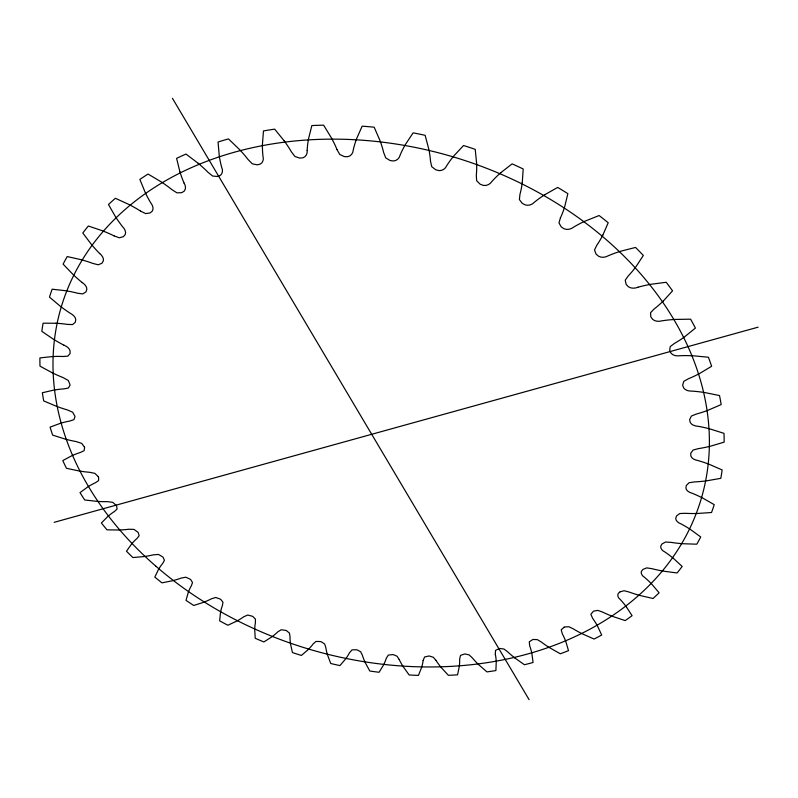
<?xml version="1.0" encoding="UTF-8"?>
<svg xmlns="http://www.w3.org/2000/svg" width="798" height="798" viewBox="0 0 798 798"><rect width="100%" height="100%" fill="white"/><g stroke="black" fill="none" stroke-linecap="round" stroke-linejoin="round"><path stroke-width="1.2" d="M307.17 150.433C307.789 154.393 304.856 158.473 300.607 158.034A16.08 13.646 27.6 0 1 299.749 158.094L294.961 156.518L291.43 151.889A110.473 89.785 29.8 0 0 284.218 140.937M423.12 660.445L424.596 656.973L428.775 656.036A12.718 8.658 13.4 0 1 429.474 656.036L433.314 657.283L435.977 660.375M522.271 182.672L523.189 168.986A348.207 267.529 16.9 0 0 512.116 163.869L500.735 172.747M560.405 217.914L558.979 222.911L561.243 226.891A16.12 13.805 7.7 0 0 561.952 227.4C565.253 230.472 570.341 229.794 573.652 227.111A111.082 91.201 4.4 0 1 585.143 221.106L599.118 215.53A348.207 267.529 16.9 0 1 608.206 222.752L602.839 235.101M663.407 300.906L672.544 290.851A348.207 267.529 16.9 0 0 666.21 282.283L650.998 284.268A108.817 86.403 3.5 0 0 638.001 287.22M620.136 591.807L624.066 590.729L629.063 592.016A101.127 74.513 5.6 0 0 640.116 595.508L653.043 598.51A348.207 267.529 16.9 0 0 659.098 592.774L651.866 584.276A94.603 66.563 9.2 0 0 644.405 577.213C641.811 575.827 639.667 572.046 642.599 569.832A13.975 10.055 6.5 0 1 643.018 569.373L646.759 567.877L651.986 568.695A102.832 76.827 4.9 0 0 663.637 571.178L677.103 572.964A348.207 267.529 16.9 0 0 682.17 566.45L673.452 558.41M544.825 194.702L557.672 187.42A348.207 267.529 16.9 0 1 567.867 193.675L564.665 206.832A113.266 98.064 16.5 0 1 560.425 217.924M114.413 511.538L117.077 509.084L116.638 505.972A13.187 9.147 23.8 0 0 116.269 505.433L112.747 502.331L107.321 501.643A96.857 69.167 26 0 1 96.827 501.353L84.718 499.977A348.207 267.529 16.9 0 1 80.019 492.645L87.7 486.98A91.551 63.222 22.1 0 1 95.401 482.75L98.573 480.625L98.643 477.523A13.386 9.357 24.8 0 0 98.344 476.955L98.184 476.665M564.116 627.238L561.203 629.802L562.311 633.841A91.191 62.833 12.1 0 1 565.852 641.682L568.505 650.639A348.207 267.529 16.9 0 1 560.316 653.781L549.862 647.876A96.269 68.478 8.1 0 1 541.343 642.041L537.343 639.627L533.224 639.467A13.127 9.087 10.3 0 0 532.575 639.667L529.264 641.841L529.692 645.821A90.383 61.995 13.1 0 1 531.907 653.662L533.064 662.49A348.207 267.529 16.9 0 1 524.426 664.734L515.019 658.101M638.011 287.23C634.211 288.816 629.103 288.696 626.639 284.916A15.95 13.247 4.1 0 1 626.121 284.297L625.243 280.158L628.245 275.909A112.977 96.807 10 0 0 635.946 266.731L643.328 255.44A348.207 267.529 16.9 0 0 635.537 247.44L620.764 251.21A110.044 88.867 3.8 0 0 608.365 255.709C604.764 257.884 599.627 258.113 596.714 254.672A16.05 13.556 5.5 0 1 596.086 254.103L594.51 249.993L596.754 245.325A113.196 97.715 13.1 0 0 602.819 235.101M54.154 522.331L758.1 327.17M55.92 323.25L43.102 323.2A348.207 267.529 16.9 0 0 41.825 331.36L53.326 339.16A105.146 80.209 29.7 0 0 64 345.205M320.477 641.622L320.816 641.712A12.569 8.499 16.6 0 1 321.504 641.911L324.666 644.026L325.793 647.397A89.855 61.436 14 0 0 327.539 654.988L330.751 663.507A348.207 267.529 16.9 0 0 339.918 665.592L345.524 659.078A89.196 60.768 18.2 0 0 349.474 652.784L352.058 649.871L356.536 649.781A12.588 8.519 15.5 0 1 357.235 649.921L360.666 651.767L362.322 655.098A90.503 62.114 13 0 0 365.265 662.649L369.803 671.018A348.207 267.529 16.9 0 0 379.09 672.275L383.469 665.103A89.047 60.608 17.2 0 0 386.272 658.32L388.307 655.098L392.666 654.589A12.638 8.579 14.5 0 1 393.374 654.659L397.025 656.215L399.19 659.447M320.128 641.522L315.978 641.452L313.225 643.836A89.546 61.117 19.2 0 1 308.128 649.662L301.385 655.447A348.207 267.529 16.9 0 1 292.417 652.555L290.542 643.986A89.386 60.957 15 0 1 290.013 636.475L289.445 633.093L286.582 630.739A12.569 8.499 17.6 0 0 285.913 630.48M285.584 630.36L281.185 629.742L277.764 631.906A90.084 61.675 20.2 0 1 271.699 636.974L263.889 641.941A348.207 267.529 16.9 0 1 255.23 638.28L254.732 629.792A89.117 60.678 16 0 1 255.43 622.43L255.41 619.098L252.876 616.535A12.608 8.539 18.7 0 0 252.238 616.216L247.709 615.029L243.689 616.814A90.802 62.434 21.2 0 1 236.667 621.153L227.869 625.233A348.207 267.529 16.9 0 1 219.63 620.834L220.507 612.525A89.047 60.598 17 0 1 222.433 605.433L222.961 602.191L220.787 599.448A12.668 8.598 19.7 0 0 220.188 599.079L215.749 597.473L211.34 598.819A91.7 63.381 22.2 0 1 203.44 602.36L193.754 605.473A348.207 267.529 16.9 0 1 186.014 600.385L188.288 592.365A89.167 60.728 18 0 1 191.43 585.642L192.498 582.52L190.722 579.637A12.758 8.698 20.7 0 0 190.173 579.218L185.874 577.213L181.126 578.081A92.777 64.538 23.2 0 1 172.428 580.764L161.954 582.849A348.207 267.529 16.9 0 1 154.822 577.104L158.483 569.493A89.476 61.047 19 0 1 162.812 563.238L164.438 560.296L163.081 557.293A12.878 8.818 21.8 0 0 162.573 556.834L158.483 554.44L153.445 554.819A94.004 65.895 24.2 0 1 144.039 556.565L132.887 557.553A348.207 267.529 16.9 0 1 126.473 551.219L131.5 544.136A89.984 61.566 20.1 0 1 137.007 538.451L139.161 535.737L138.254 532.655A13.027 8.968 22.8 0 0 137.815 532.156L133.974 529.393L128.717 529.254A95.371 67.441 25.1 0 1 118.703 530.012L107.002 529.842A348.207 267.529 16.9 0 1 101.396 522.969L107.77 516.535A90.673 62.294 21.1 0 1 114.403 511.518M64.01 345.195C67.112 346.472 70.892 349.085 70.094 352.955A14.324 10.484 28.5 0 1 70.025 353.564L67.86 356.127L63.062 356.497A96.608 68.877 25.9 0 0 51.97 356.606L39.91 357.913A348.207 267.529 16.9 0 0 39.99 366.152L52.03 372.676A103.481 77.755 29.2 0 0 63.022 377.554L68.329 380.486L69.975 384.616A14.065 10.165 27.7 0 1 70.015 385.225L68.379 388.008L63.91 388.885A95.142 67.172 25 0 0 53.486 390.172L42.344 392.746A348.207 267.529 16.9 0 0 43.71 400.925L56.06 406.142A101.785 75.391 28.5 0 0 67.182 409.843L72.648 412.207L74.852 416.147A13.825 9.865 26.8 0 1 74.982 416.756L73.875 419.688L69.795 421.035A93.795 65.655 24 0 0 60.179 423.399L50.084 427.13A348.207 267.529 16.9 0 0 52.658 435.129L65.107 439.05A100.099 73.167 27.8 0 0 76.179 441.573L81.715 443.369L84.418 447.07M113.984 235.849L119.331 237.804L123.351 236.677A15.312 11.93 30.9 0 0 123.84 236.198C127.221 233.674 125.106 229.146 122.653 226.802A110.643 90.164 29.7 0 1 115.431 216.627L108.468 204.527A348.207 267.529 16.9 0 1 115.381 198.273L128.957 204.497A104.877 79.81 29.6 0 1 140.428 211.021M140.428 211.041L145.645 213.605L150.004 212.966A15.521 12.309 31.1 0 0 150.583 212.547C154.393 210.632 153.176 205.764 150.912 203.121A111.56 92.398 28.9 0 1 145.096 192.208L139.869 179.41A348.207 267.529 16.9 0 1 148.079 174.054L161.136 181.834A106.483 82.324 30.1 0 1 171.949 189.655L176.917 192.827L181.535 192.707A15.711 12.678 30.9 0 0 182.203 192.368C186.293 191.091 186.114 186.084 184.099 183.101M82.234 282.562C85.037 284.377 88.319 287.948 86.144 291.41A14.833 11.172 30 0 1 85.865 291.978L82.703 293.933L77.436 293.185A99.82 72.818 27.6 0 0 65.536 290.721L52.149 289.195A348.207 267.529 16.9 0 0 49.476 297.125L60.209 306.153A106.733 82.733 30.1 0 0 70.354 313.345C73.326 314.871 76.917 317.963 75.431 321.694A14.573 10.823 29.3 0 1 75.251 322.292L72.578 324.577L67.511 324.407A98.174 70.763 26.8 0 0 55.92 323.26M198.203 163.321L185.984 154.054A348.207 267.529 16.9 0 0 176.597 158.363L179.869 171.63M99.69 253.495C102.324 255.569 105.127 259.649 102.294 262.702A15.072 11.551 30.6 0 1 101.915 263.23L98.294 264.796L92.937 263.45A101.516 75.022 28.4 0 0 80.937 259.639L67.222 256.567A348.207 267.529 16.9 0 0 63.112 264.108L72.837 274.293A108.199 85.266 30.3 0 0 82.224 282.572M284.238 140.927L274.662 129.146A348.207 267.529 16.9 0 0 263.46 130.942L262.432 144.368A113.077 97.216 22.7 0 0 262.981 156.298C264.228 159.979 262.203 164.578 257.934 164.647A15.99 13.367 29.3 0 1 257.126 164.817L252.288 163.809L248.148 159.6A109.316 87.371 30.2 0 0 239.49 149.525L228.457 138.902A348.207 267.529 16.9 0 0 218.054 142.014L219.231 155.51A112.767 96.009 25.4 0 0 221.674 167.331C223.39 170.652 222.433 175.59 218.203 176.228A15.87 13.037 30.4 0 1 217.455 176.488L212.677 176.049L208.059 172.338A107.969 84.857 30.3 0 0 198.193 163.331M626.37 606.889L632.076 615.697A348.207 267.529 16.9 0 1 625.183 620.595L612.934 616.515A99.451 72.339 6.4 0 1 602.63 612.116L597.911 610.4L593.862 611.059A13.516 9.516 8.3 0 0 593.313 611.388L590.849 614.3L592.645 618.35A92.169 63.88 11.1 0 1 597.512 626.071L601.692 635.018A348.207 267.529 16.9 0 1 594.081 639.048L582.67 634.001A97.815 70.324 7.2 0 1 573.213 628.824L568.834 626.739L564.715 626.979A13.317 9.287 9.3 0 0 564.116 627.238M172.438 98.304L529.114 699.696M98.034 476.386L94.872 473.364L89.685 472.296A98.443 71.082 26.9 0 1 78.822 470.91L66.453 468.286A348.207 267.529 16.9 0 1 62.783 460.576L71.7 455.808A92.588 64.339 23 0 1 80.408 452.456L84.059 450.71L84.628 447.658A13.596 9.596 25.8 0 0 84.418 447.07M336.946 149.525L339.788 154.493L344.407 156.608A16.14 13.875 25.1 0 0 345.295 156.647C349.474 157.575 353.155 154.104 353.245 149.994A113.266 98.044 15.9 0 1 356.656 138.613L362.152 126.174A348.207 267.529 16.9 0 1 374.172 127.201L380.008 140.638A112.169 94.074 27.7 0 1 383.708 152.667L385.743 157.884L390.082 160.508A16.179 14.035 21.9 0 0 390.97 160.647C395.06 162.014 399.299 159.201 400.147 155.091A113.166 97.605 12.5 0 1 405.494 144.358L413.125 132.857A348.207 267.529 16.9 0 1 425.135 135.321L428.795 149.146A112.698 95.78 25.7 0 1 430.541 161.346L431.728 166.672L435.678 169.745A16.189 14.105 18.2 0 0 436.546 169.994C440.526 171.809 445.144 169.595 446.74 165.665A112.927 96.618 9.6 0 1 453.922 155.829L463.538 145.525A348.207 267.529 16.9 0 1 475.219 149.356L476.615 163.271A113.037 97.057 23.1 0 1 476.326 175.361L476.635 180.697L480.097 184.158A16.189 14.085 14.3 0 0 480.935 184.498C484.755 186.742 489.613 185.096 491.897 181.475A112.518 95.162 7.2 0 1 500.755 172.757M495.309 654.24L495.528 650.38L499.189 648.604A12.968 8.908 11.4 0 1 499.857 648.475L503.937 649.013L507.528 651.697A94.822 66.813 9 0 0 515.029 658.101M399.17 659.457A91.331 62.992 12 0 0 403.329 666.869L409.155 674.978A348.207 267.529 16.9 0 0 418.441 675.387L421.534 667.647A89.097 60.658 16.2 0 0 423.139 660.455M435.967 660.385A92.339 64.069 11 0 0 441.274 667.567L448.356 675.298A348.207 267.529 16.9 0 0 457.543 674.829L459.279 666.629A89.336 60.897 15.1 0 0 459.638 659.108L460.486 655.417L464.436 654.051A12.828 8.768 12.4 0 1 465.124 653.991L469.104 654.899L472.246 657.811A93.506 65.346 10 0 0 478.67 664.654L486.94 671.896A348.207 267.529 16.9 0 0 495.907 670.549L496.236 661.971A89.765 61.346 14.1 0 0 495.319 654.24M626.36 606.889A93.306 65.127 10.2 0 0 620.196 599.428C617.752 597.812 616.505 593.842 619.637 592.206A13.746 9.766 7.4 0 1 620.136 591.807M673.432 558.42A96.029 68.199 8.3 0 0 664.754 551.897C662.021 550.72 659.088 547.268 661.672 544.485A14.224 10.364 5.6 0 1 662.011 543.967L665.492 542.042L670.859 542.351A104.508 79.251 4.3 0 0 682.968 543.727L696.784 544.196A348.207 267.529 16.9 0 0 700.734 536.954L690.579 529.573A97.556 70.015 7.4 0 0 680.734 523.757C677.831 522.78 674.26 519.747 676.355 516.446A14.484 10.693 4.8 0 1 676.604 515.877L679.756 513.543L685.193 513.304A106.124 81.755 3.8 0 0 697.562 513.463L711.527 512.515A348.207 267.529 16.9 0 0 714.22 504.645L702.739 498.092A99.181 72 6.5 0 0 691.846 493.134C688.764 492.366 684.704 489.792 686.19 486.072A14.743 11.042 4 0 1 686.34 485.463L689.093 482.72L694.499 481.912A107.65 84.289 3.6 0 0 706.938 480.775L720.794 478.331A348.207 267.529 16.9 0 0 722.14 469.942L709.452 464.406A100.857 74.154 5.7 0 0 697.661 460.466C694.36 459.947 689.951 457.833 690.759 453.793A14.992 11.411 3.4 0 1 690.809 453.154L693.093 450.042L698.36 448.636A109.027 86.802 3.5 0 0 710.649 446.142L724.135 442.142A348.207 267.529 16.9 0 0 724.015 433.364L710.32 429.035A102.553 76.448 5 0 0 697.801 426.252C694.29 426.042 689.622 424.356 689.721 420.147A15.232 11.79 3 0 1 689.662 419.489L691.407 416.047L696.445 414.022A110.234 89.256 3.8 0 0 708.325 410.132L721.173 404.566A348.207 267.529 16.9 0 0 719.517 395.559L705.013 392.606A104.239 78.852 4.4 0 0 691.976 391.11C688.305 391.279 683.447 389.993 682.839 385.733A15.451 12.169 2.7 0 1 682.659 385.055L683.806 381.344L688.494 378.721A111.231 91.561 4.5 0 0 699.726 373.424L711.626 366.282A348.207 267.529 16.9 0 0 708.405 357.225L693.352 355.808A105.875 81.346 3.9 0 0 680.056 355.718C676.255 356.317 671.278 355.419 669.981 351.23A15.651 12.549 2.8 0 1 669.692 350.551L670.19 346.621L674.42 343.409A112.019 93.645 5.7 0 0 684.724 336.736L695.397 328.098A348.207 267.529 16.9 0 0 690.599 319.18L675.298 319.419A107.411 83.88 3.6 0 0 662.011 320.826C658.16 321.913 653.093 321.385 651.188 317.365A15.81 12.908 3.2 0 1 650.779 316.706L650.599 312.636L654.27 308.876A112.598 95.431 7.6 0 0 663.387 300.896M544.835 194.712A111.91 93.326 5.5 0 0 534.52 202.123C531.697 205.355 526.66 206.453 523.069 203.799A16.169 13.985 10.7 0 1 522.281 203.37L519.398 199.6L519.947 194.383A113.216 97.835 20 0 0 522.251 182.662M336.975 149.515A111.431 92.049 29 0 0 331.409 137.904L323.609 125.166A348.207 267.529 16.9 0 0 311.858 125.565L308.577 138.643A113.236 97.915 19.4 0 0 307.15 150.433M184.079 183.111A112.269 94.373 27.4 0 1 179.889 171.63M113.994 235.829A103.211 77.366 29.1 0 0 102.124 230.672L88.329 226.014A348.207 267.529 16.9 0 0 82.802 233.006L91.261 244.228A109.516 87.77 30.2 0 0 99.68 253.505M155.809 566.141A334.043 256.467 16.9 0 0 700.494 501.194A334.043 256.467 16.9 0 0 287.29 141.815A334.043 256.467 16.9 0 0 155.809 566.141"/></g></svg>
